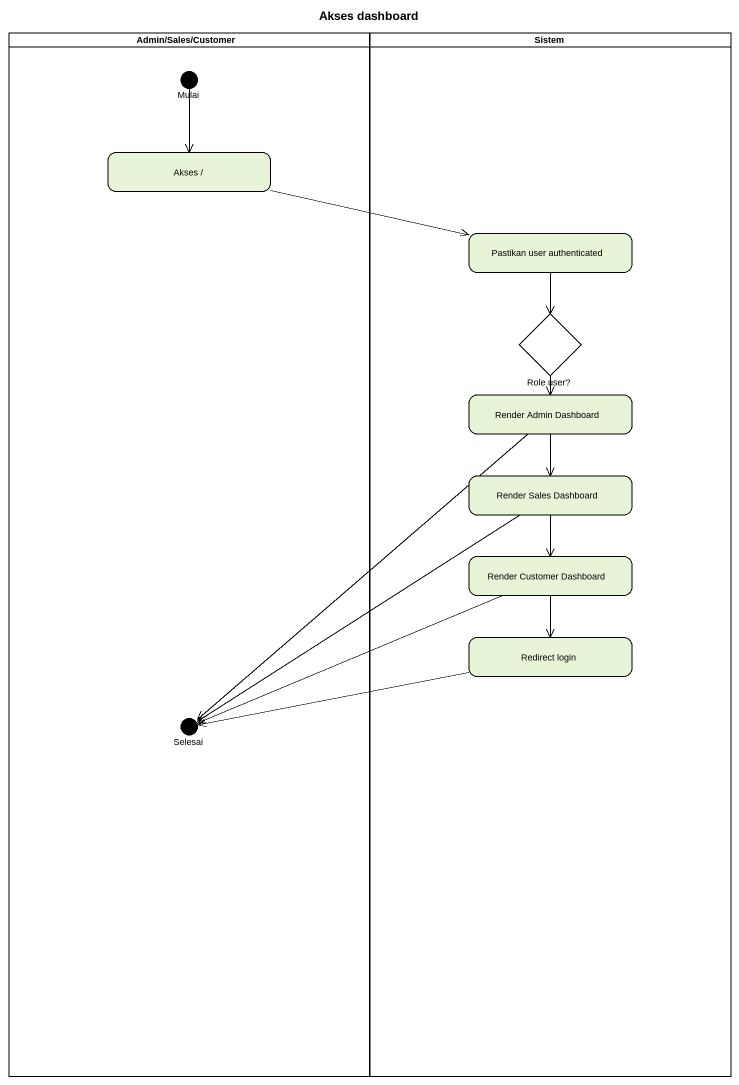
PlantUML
@startuml
title Akses dashboard
hide empty description
state "Admin/Sales/Customer" as Admin_Sales_Customer <<partition>> {
  state Mulai <<choice>>
  state "Akses /" as Akses
  state Selesai <<choice>>
}
state Sistem <<partition>> {
  state "Pastikan user authenticated" as Pastikan_user_authenticated
  state "Role user?" as Role_user <<choice>>
  state "Render Admin Dashboard" as Render_Admin_Dashboard
  state "Render Sales Dashboard" as Render_Sales_Dashboard
  state "Render Customer Dashboard" as Render_Customer_Dashboard
  state "Redirect login" as Redirect_login
}
Mulai --> Akses
Akses -right-> Pastikan_user_authenticated
Pastikan_user_authenticated --> Role_user
Role_user --> Render_Admin_Dashboard
Role_user --> Render_Sales_Dashboard
Role_user --> Render_Customer_Dashboard
Role_user --> Redirect_login
Render_Admin_Dashboard --> Selesai
Render_Sales_Dashboard --> Selesai
Render_Customer_Dashboard --> Redirect_login
Render_Customer_Dashboard -left-> Selesai
Redirect_login -left-> Selesai
Redirect_login -left-> Selesai
@enduml
